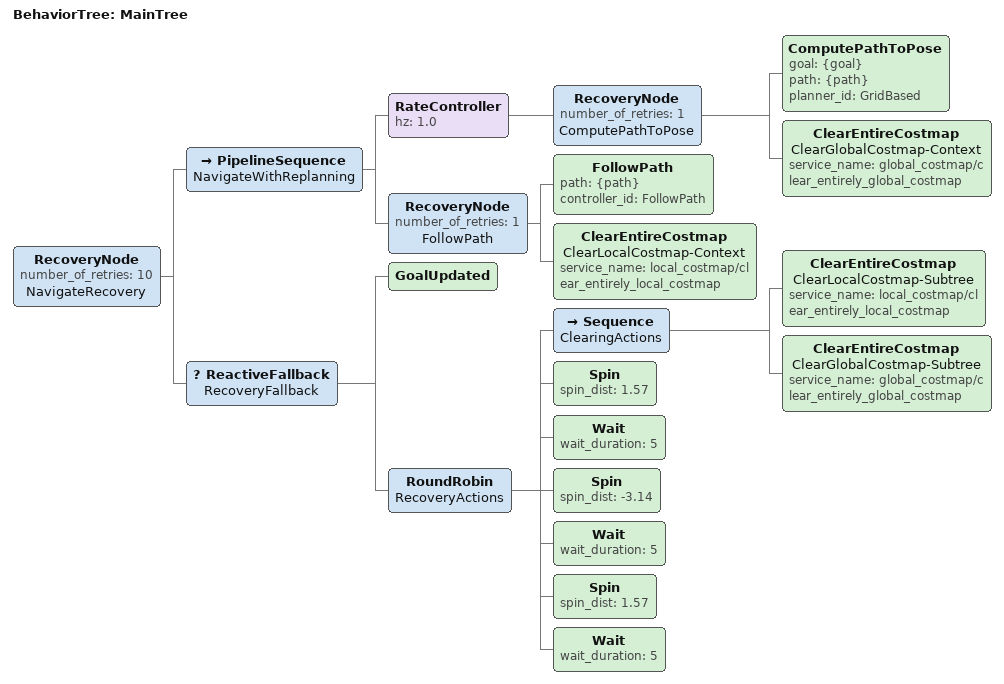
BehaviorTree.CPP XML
<root main_tree_to_execute="MainTree">
  <BehaviorTree ID="MainTree">

    <RecoveryNode number_of_retries="10" name="NavigateRecovery">

      <!-- Main sequence -->
      <PipelineSequence name="NavigateWithReplanning">
        <RateController hz="1.0">
          <RecoveryNode number_of_retries="1" name="ComputePathToPose">
            <ComputePathToPose goal="{goal}" path="{path}" planner_id="GridBased"/>
            <ClearEntireCostmap name="ClearGlobalCostmap-Context" service_name="global_costmap/clear_entirely_global_costmap"/>
          </RecoveryNode>
        </RateController>
        <RecoveryNode number_of_retries="1" name="FollowPath">
          <FollowPath path="{path}" controller_id="FollowPath"/>
          <ClearEntireCostmap name="ClearLocalCostmap-Context" service_name="local_costmap/clear_entirely_local_costmap"/>
        </RecoveryNode>
      </PipelineSequence>

      <!-- Recovery actions -->
      <ReactiveFallback name="RecoveryFallback">
        <GoalUpdated/>
        <RoundRobin name="RecoveryActions">
          <Sequence name="ClearingActions">
            <ClearEntireCostmap name="ClearLocalCostmap-Subtree" service_name="local_costmap/clear_entirely_local_costmap"/>
            <ClearEntireCostmap name="ClearGlobalCostmap-Subtree" service_name="global_costmap/clear_entirely_global_costmap"/>
          </Sequence>
          <Spin spin_dist="1.57"/>
          <Wait wait_duration="5"/>
          <Spin spin_dist="-3.14"/>
          <Wait wait_duration="5"/>
          <Spin spin_dist="1.57"/>
          <Wait wait_duration="5"/>
        </RoundRobin>
      </ReactiveFallback>

    </RecoveryNode>

  </BehaviorTree>
</root>
